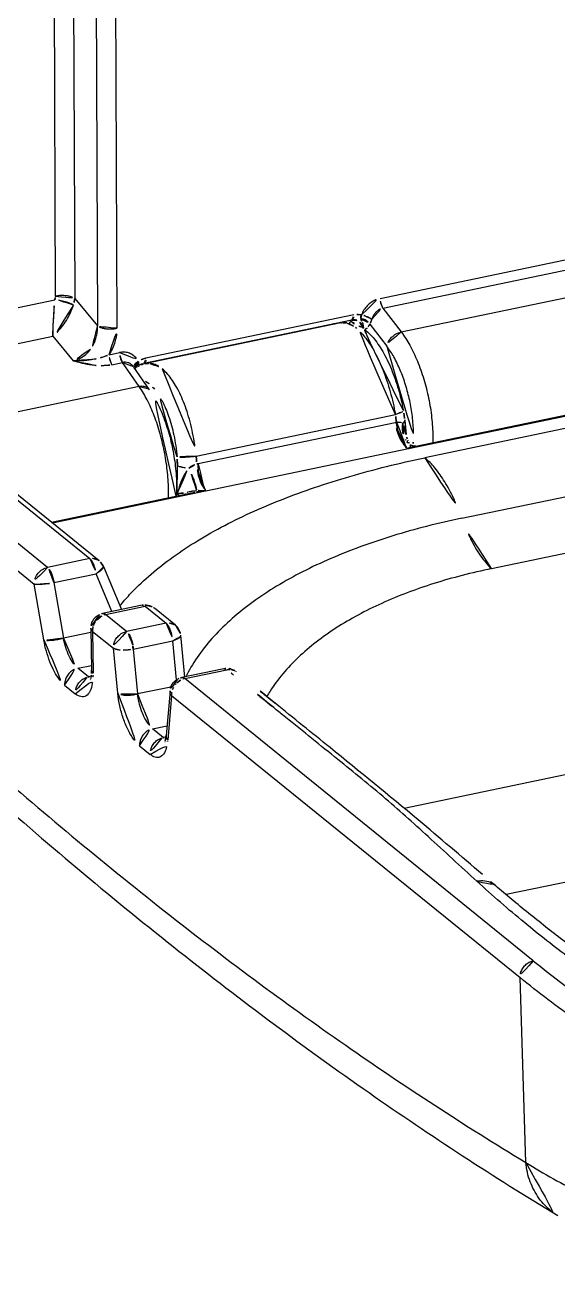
# Model space of a CAD drawing. Extents: x 16296660632 to 16296671741, y -37409619871 to -37409613952.
# Drawn here: x 16296666122.9 to 16296666303.5, y -37409615606.2 to -37409615178.7 of the extents above; entities that cross this region are included whole.
import ezdxf

# ---------------------------------------------------------------- set-up
doc = ezdxf.new("R2010")
doc.units = 0
doc.header["$LTSCALE"] = 10
doc.header["$MEASUREMENT"] = 0
doc.layers.get('0').update_dxf_attribs({"linetype": 'CONTINUOUS'})

msp = doc.modelspace()

# ---------------------------------------------------------------- linework, layer by layer
at = {"color": 9, "linetype": 'Continuous'}
for p, q in [((16296666146.116779, -37409614967.850891), (16296666147.38331, -37409615280.698059)), ((16296666152.702311, -37409614967.962753), (16296666153.9716, -37409615281.491188)), ((16296666131.871771, -37409614970.299294), (16296666133.087589, -37409615270.621628)), ((16296666138.4513, -37409614968.928543), (16296666139.67588, -37409615271.413551)), ((16296666243.215071, -37409615271.355873), (16296666315.484541, -37409615256.299438)), ((16296666244.189819, -37409615274.693932), (16296666316.45929, -37409615259.637497)), ((16296666139.67588, -37409615271.413551), (16296666147.38331, -37409615280.698059)), ((16296666250.38983, -37409615282.751747), (16296666322.243561, -37409615267.781929)), ((16296666069.141491, -37409615285.104446), (16296666132.955111, -37409615271.809196)), ((16296666244.189819, -37409615274.693932), (16296666250.38983, -37409615282.751747)), ((16296666234.32872, -37409615276.920441), (16296666163.84409, -37409615291.605026)), ((16296666229.89237, -37409615279.704048), (16296666229.873871, -37409615279.707947)), ((16296666234.29796, -37409615279.828697), (16296666232.9265, -37409615278.85009)), ((16296666233.61903, -37409615278.705811), (16296666233.619631, -37409615278.705688)), ((16296666236.033251, -37409615279.070236), (16296666236.0284, -37409615279.066971)), ((16296666239.73085, -37409615280.059639), (16296666245.49954, -37409615287.55648)), ((16296666073.02342, -37409615296.506042), (16296666132.213131, -37409615284.174606)), ((16296666132.213131, -37409615284.174606), (16296666139.10594, -37409615292.478897)), ((16296666222.462919, -37409615281.030037), (16296666222.46382, -37409615281.251694)), ((16296666056.75511, -37409615288.311859), (16296666144.75511, -37409615359.572853)), ((16296666130.428181, -37409615362.557693), (16296666042.428169, -37409615291.296692)), ((16296666151.33242, -37409615290.498497), (16296666154.89974, -37409615289.755257)), ((16296666152.307421, -37409615293.836487), (16296666155.874491, -37409615293.093323)), ((16296666161.554779, -37409615301.259407), (16296666155.874491, -37409615293.093323)), ((16296666037.966261, -37409615297.01413), (16296666125.985319, -37409615368.290558)), ((16296666159.670839, -37409615294.62281), (16296666159.67201, -37409615294.624489)), ((16296666163.13378, -37409615293.390533), (16296666163.134399, -37409615293.390404)), ((16296666163.77018, -37409615293.479767), (16296666163.79088, -37409615293.475502)), ((16296666161.554779, -37409615301.259407), (16296666092.768181, -37409615315.590233)), ((16296666165.02454, -37409615302.319389), (16296666165.026951, -37409615302.322853)), ((16296666251.142851, -37409615309.430939), (16296666251.142811, -37409615309.430702)), ((16296666347.774771, -37409615306.785507), (16296666258.404831, -37409615325.40461)), ((16296666180.85392, -37409615324.80571), (16296666248.42304, -37409615310.728539)), ((16296666248.301741, -37409615313.516487), (16296666181.549061, -37409615327.423569)), ((16296666251.617769, -37409615312.810547), (16296666251.617701, -37409615312.809868)), ((16296666252.0683, -37409615317.501778), (16296666252.068239, -37409615317.501083)), ((16296666184.15699, -37409615336.610329), (16296666252.86264, -37409615322.306419)), ((16296666255.417391, -37409615321.46312), (16296666255.41013, -37409615321.46463)), ((16296666270.971439, -37409615345.904892), (16296666360.33959, -37409615327.286163)), ((16296666174.473419, -37409615337.523308), (16296666174.511829, -37409615328.091873)), ((16296666174.473419, -37409615337.523308), (16296666175.26259, -37409615338.162361)), ((16296666280.993759, -37409615362.995018), (16296666370.362301, -37409615344.376213)), ((16296666144.75511, -37409615359.572853), (16296666130.428181, -37409615362.557693)), ((16296666132.608829, -37409615367.69545), (16296666146.93576, -37409615364.710609)), ((16296666152.282709, -37409615377.545273), (16296666146.93576, -37409615364.710609)), ((16296666129.20956, -37409615387.18158), (16296666125.985319, -37409615368.290558)), ((16296666132.608829, -37409615367.69545), (16296666135.833071, -37409615386.586449)), ((16296666149.14962, -37409615378.198013), (16296666149.149349, -37409615378.198067)), ((16296666150.15066, -37409615378.528641), (16296666163.543671, -37409615375.738373)), ((16296666157.25625, -37409615384.282631), (16296666150.15066, -37409615378.528641)), ((16296666163.543671, -37409615375.738373), (16296666170.64926, -37409615381.492371)), ((16296666170.64926, -37409615381.492371), (16296666157.25625, -37409615384.282631)), ((16296666251.371759, -37409615444.19841), (16296666553.974541, -37409615381.15493)), ((16296666145.188709, -37409615384.637306), (16296666135.833071, -37409615386.586449)), ((16296666145.7078, -37409615384.261513), (16296666145.891701, -37409615398.470421)), ((16296666145.7078, -37409615384.261513), (16296666152.813391, -37409615390.015503)), ((16296666154.277559, -37409615405.261147), (16296666152.813391, -37409615390.015503)), ((16296666159.507971, -37409615390.258904), (16296666172.90099, -37409615387.468643)), ((16296666159.507971, -37409615390.258904), (16296666160.97221, -37409615405.505074)), ((16296666174.17135, -37409615400.696289), (16296666172.90099, -37409615387.468643)), ((16296666140.715071, -37409615396.753487), (16296666145.333071, -37409615395.791389)), ((16296666144.321911, -37409615399.674248), (16296666140.715071, -37409615396.753487)), ((16296666145.247459, -37409615399.481407), (16296666144.321911, -37409615399.674248)), ((16296666145.353491, -37409615397.368629), (16296666145.35346, -37409615397.366364)), ((16296666176.978729, -37409615400.253578), (16296666191.30566, -37409615397.268753)), ((16296666194.470011, -37409615397.946747), (16296666194.483521, -37409615397.957748)), ((16296666136.272221, -37409615402.486366), (16296666139.87904, -37409615405.407112)), ((16296666172.2925, -37409615403.146629), (16296666160.97221, -37409615405.505074)), ((16296666295.167561, -37409615495.961014), (16296666176.978729, -37409615400.253578)), ((16296666172.53587, -37409615405.98645), (16296666171.22031, -37409615421.196579)), ((16296666172.016069, -37409615404.38398), (16296666172.015141, -37409615404.394836)), ((16296666172.53587, -37409615405.98645), (16296666290.724701, -37409615501.693878)), ((16296666589.86796, -37409615410.220848), (16296666285.95738, -37409615473.536789)), ((16296666166.116949, -37409615417.323517), (16296666170.98461, -37409615416.30941)), ((16296666169.72374, -37409615420.24424), (16296666166.116949, -37409615417.323517)), ((16296666170.650261, -37409615420.051208), (16296666169.72374, -37409615420.24424)), ((16296666170.6996, -37409615419.60466), (16296666170.699829, -37409615419.601982)), ((16296666161.674049, -37409615423.056358), (16296666165.281719, -37409615425.977791)), ((16296666282.34511, -37409615470.485611), (16296666282.346189, -37409615470.486526)), ((16296666292.639681, -37409615564.350441), (16296666290.724701, -37409615501.693878)), ((16296666303.508039, -37409615582.387733), (16296666303.509081, -37409615582.388359))]:
    msp.add_line(p, q, dxfattribs=at)
at = {"color": 7, "linetype": 'Continuous'}
for p, q in [((16296666233.61903, -37409615278.705811), (16296666163.134399, -37409615293.390404)), ((16296666229.89237, -37409615279.704048), (16296666163.77018, -37409615293.479767)), ((16296666059.92021, -37409615288.990471), (16296666147.920191, -37409615360.25145)), ((16296666165.026951, -37409615302.322853), (16296666159.674721, -37409615294.628387)), ((16296666252.86264, -37409615322.306419), (16296666344.9627, -37409615303.118538)), ((16296666255.41033, -37409615321.464592), (16296666341.233509, -37409615303.584412)), ((16296666251.617701, -37409615312.809868), (16296666252.068871, -37409615317.50769)), ((16296666253.84021, -37409615321.207832), (16296666253.83987, -37409615321.207573)), ((16296666131.819309, -37409615347.213219), (16296666180.376841, -37409615337.09687)), ((16296666132.13483, -37409615347.468719), (16296666184.047859, -37409615336.653297)), ((16296666149.42823, -37409615362.308327), (16296666155.497, -37409615376.875618)), ((16296666162.54236, -37409615375.407799), (16296666149.149349, -37409615378.198067)), ((16296666173.814341, -37409615382.170967), (16296666166.70875, -37409615376.416969)), ((16296666145.16955, -37409615383.157677), (16296666145.35346, -37409615397.366577)), ((16296666177.012899, -37409615399.823563), (16296666175.64484, -37409615385.578697)), ((16296666190.30431, -37409615396.938179), (16296666175.977409, -37409615399.923012)), ((16296666172.0158, -37409615404.387047), (16296666170.699869, -37409615419.601509))]:
    msp.add_line(p, q, dxfattribs=at)
at = {"color": 9, "linetype": 'Continuous'}
for points, start_tangent, end_tangent in [([(16296666132.955111, -37409615271.809196), (16296666133.05493, -37409615271.217621), (16296666133.087589, -37409615270.621628)], (0.2200329607, 0.9754924378), (-0.0037785066, 0.9999928614)), ([(16296666133.087589, -37409615270.621628), (16296666134.52648, -37409615270.426369), (16296666136.039, -37409615270.415237), (16296666137.48674, -37409615270.589256), (16296666138.737169, -37409615270.932503), (16296666139.67588, -37409615271.413551)], (0.9789801968, 0.2039553243), (0.8140180927, -0.5808395172)), ([(16296666139.67601, -37409615271.411652), (16296666139.533581, -37409615272.502136), (16296666139.257441, -37409615273.603813)], (-0.0691502717, -0.997606255), (-0.2961111499, -0.9551534887)), ([(16296666236.945601, -37409615276.889908), (16296666237.77607, -37409615275.282097), (16296666238.881741, -37409615273.868217), (16296666240.2006, -37409615272.71254), (16296666241.666821, -37409615271.863136), (16296666243.215071, -37409615271.355873)], (0.3726192619, 0.9279843133), (0.9790940267, 0.203408178)), ([(16296666132.213131, -37409615284.174606), (16296666132.22888, -37409615282.062523), (16296666132.32567, -37409615279.549927), (16296666132.489519, -37409615276.878227), (16296666132.70594, -37409615274.245117), (16296666132.955271, -37409615271.808243)], (-0.0038788806, 0.9999924771), (0.1145641981, 0.9934158467)), ([(16296666139.257441, -37409615273.603813), (16296666138.40029, -37409615275.86657), (16296666137.19689, -37409615278.218536), (16296666135.69684, -37409615280.509842), (16296666133.98716, -37409615282.563187), (16296666132.213131, -37409615284.174606)], (-0.295610736, -0.9553084804), (-0.7906480461, -0.61227091)), ([(16296666139.25746, -37409615273.603813), (16296666138.021139, -37409615272.954979), (16296666136.414749, -37409615272.394096), (16296666134.648899, -37409615271.994728), (16296666132.955111, -37409615271.809196)], (-0.8306856822, 0.5567416793), (-0.9990788435, 0.0429122886)), ([(16296666240.435591, -37409615278.394203), (16296666240.888531, -37409615277.308907), (16296666241.531441, -37409615276.351723), (16296666242.32325, -37409615275.57679), (16296666243.223749, -37409615275.016289), (16296666244.189819, -37409615274.693932)], (0.294790245, 0.9555619872), (0.9804953788, 0.1965421385)), ([(16296666244.189819, -37409615274.693932), (16296666243.68807, -37409615273.760223), (16296666243.341511, -37409615272.573387), (16296666243.215071, -37409615271.355873)], (-0.5946700772, 0.8039698373), (-0.0040483651, 0.9999918053)), ([(16296666227.462009, -37409615279.984421), (16296666227.71306, -37409615280.05999), (16296666227.885269, -37409615280.117653)], (0.9624126113, -0.2715915419), (0.9437603038, -0.3306304416)), ([(16296666228.96932, -37409615279.67363), (16296666228.9447, -37409615279.901039)], (-0.1251864499, -0.9921332334), (-0.0904229463, -0.9959034546)), ([(16296666230.24025, -37409615279.647041), (16296666229.89253, -37409615279.704826)], (-0.9922774446, -0.1240381913), (-0.9790511315, -0.2036145423)), ([(16296666231.629959, -37409615279.690102), (16296666230.656139, -37409615279.615112), (16296666230.24025, -37409615279.647041)], (-0.9846074396, 0.174780405), (-0.9922774446, -0.1240381913)), ([(16296666234.18112, -37409615280.747391), (16296666233.66011, -37409615280.438057), (16296666232.128321, -37409615279.80275), (16296666231.629959, -37409615279.690102)], (-0.8432409456, 0.5375357733), (-0.9846074396, 0.174780405)), ([(16296666233.619471, -37409615278.705017), (16296666233.97876, -37409615278.453362), (16296666234.240061, -37409615277.826408), (16296666234.32872, -37409615276.920441)], (0.9736935693, 0.2278614342), (-0.0040483674, 0.9999918053)), ([(16296666236.945601, -37409615276.889908), (16296666235.666889, -37409615276.772583), (16296666234.32872, -37409615276.920441)], (-0.9806731525, 0.1956531827), (-0.9789243327, -0.2042232865)), ([(16296666237.50951, -37409615281.573631), (16296666237.44194, -37409615281.187241), (16296666237.12048, -37409615280.298599), (16296666236.595699, -37409615279.551224), (16296666236.03323, -37409615279.070282)], (-0.1250050249, 0.9921561086), (-0.8284748476, 0.5600262734)), ([(16296666236.945721, -37409615276.88932), (16296666236.80759, -37409615277.225357), (16296666236.69944, -37409615277.580147), (16296666236.657881, -37409615277.943443), (16296666236.728479, -37409615278.311317)], (-0.4068670961, -0.913487365), (0.3446575816, -0.9387284759)), ([(16296666236.728479, -37409615278.311287), (16296666237.938009, -37409615278.550858), (16296666239.004431, -37409615279.171753), (16296666239.73097, -37409615280.059387)], (0.9997374714, -0.0229126228), (0.4622621518, -0.8867433129)), ([(16296666236.728479, -37409615278.311287), (16296666236.9951, -37409615278.935966), (16296666237.27351, -37409615279.552383)], (0.3493410364, -0.9369956458), (0.3839739712, -0.9233439172)), ([(16296666240.431801, -37409615278.40435), (16296666239.72961, -37409615277.978531), (16296666238.83596, -37409615277.548126), (16296666237.866249, -37409615277.168716), (16296666236.945721, -37409615276.88932)], (-0.8170067897, 0.5766280479), (-0.9695284805, 0.2449786224)), ([(16296666237.2735, -37409615279.552406), (16296666237.417061, -37409615279.934464), (16296666237.527189, -37409615280.327637), (16296666237.59951, -37409615280.727188), (16296666237.63213, -37409615281.122429), (16296666237.628309, -37409615281.499962), (16296666237.618019, -37409615281.651772)], (0.3836853481, -0.9234638887), (-0.0840397417, -0.9964624036)), ([(16296666239.73085, -37409615280.059639), (16296666239.30257, -37409615280.891373), (16296666238.85858, -37409615281.406677)], (-0.3561243285, -0.9344385815), (-0.7354187275, -0.6776129391)), ([(16296666240.435591, -37409615278.394203), (16296666240.281731, -37409615278.855392), (16296666240.108971, -37409615279.299652), (16296666239.92079, -37409615279.710228), (16296666239.73086, -37409615280.059647)], (-0.2940322232, -0.9557955073), (-0.5056954528, -0.8627120661)), ([(16296666147.38323, -37409615280.697968), (16296666147.371679, -37409615282.398361), (16296666147.113609, -37409615284.096161), (16296666146.61867, -37409615285.737694), (16296666145.90802, -37409615287.270988), (16296666145.01049, -37409615288.653923)], (0.0663827078, -0.9977942354), (-0.6029611385, -0.7977705594)), ([(16296666153.9716, -37409615281.491188), (16296666152.78129, -37409615281.66642), (16296666151.523899, -37409615281.714737), (16296666150.279551, -37409615281.633087), (16296666149.12751, -37409615281.426666), (16296666148.14115, -37409615281.108643), (16296666147.38331, -37409615280.699257)], (-0.9789796209, -0.2039580884), (-0.8140162214, 0.5808421398)), ([(16296666151.33242, -37409615290.498497), (16296666152.462311, -37409615288.372871), (16296666153.2985, -37409615286.115067), (16296666153.807039, -37409615283.798111), (16296666153.9716, -37409615281.491188)], (0.5263266021, 0.8502824871), (-0.0039188987, 0.9999923211)), ([(16296666235.233089, -37409615281.509537), (16296666234.18112, -37409615280.747391)], (-0.7771119916, 0.629362338), (-0.8432409456, 0.5375357733)), ([(16296666248.422979, -37409615310.72818), (16296666247.6373, -37409615306.835602), (16296666246.67079, -37409615303.01757), (16296666245.54579, -37409615299.341248), (16296666244.28647, -37409615295.865868), (16296666242.918779, -37409615292.644928), (16296666241.465639, -37409615289.716278), (16296666239.948589, -37409615287.111641), (16296666238.389509, -37409615284.859573), (16296666236.810301, -37409615282.985161), (16296666235.233089, -37409615281.509537)], (-0.1737947551, 0.9847818962), (-0.7771572803, 0.6293064132)), ([(16296666238.85858, -37409615281.406677), (16296666238.61342, -37409615281.609016), (16296666238.38711, -37409615281.761459), (16296666238.179939, -37409615281.879494), (16296666238.040159, -37409615281.950546)], (-0.7356033242, -0.67741254), (-0.8986906228, -0.438583133)), ([(16296666250.39109, -37409615282.753387), (16296666248.69203, -37409615283.412193), (16296666247.1667, -37409615284.555557), (16296666246.04599, -37409615286.010399), (16296666245.49954, -37409615287.55648)], (-0.9763920314, -0.2160060206), (-0.1462163992, -0.9892526293)), ([(16296666250.38983, -37409615282.751747), (16296666253.286421, -37409615287.221031), (16296666255.879869, -37409615292.626823), (16296666258.048519, -37409615298.716858), (16296666259.689409, -37409615305.201942), (16296666260.726549, -37409615311.780792), (16296666261.11125, -37409615318.144638), (16296666261.087299, -37409615320.282463)], (0.6074249743, -0.7943770519), (-0.0313642655, -0.9995080204)), ([(16296666145.01049, -37409615288.653923), (16296666143.75672, -37409615290.049538), (16296666142.322201, -37409615291.17292), (16296666140.75473, -37409615291.990868), (16296666139.10569, -37409615292.478592)], (-0.6029818811, -0.7977548816), (-0.982532968, -0.1860885995)), ([(16296666245.49954, -37409615287.55648), (16296666247.90419, -37409615291.233177), (16296666250.066629, -37409615295.676422), (16296666251.88657, -37409615300.68309), (16296666253.280701, -37409615306.024078), (16296666254.186911, -37409615311.460457), (16296666254.564329, -37409615316.746803), (16296666254.51285, -37409615320.071747)], (0.6096993103, -0.7926327971), (-0.0540300463, -0.9985393102)), ([(16296666139.10499, -37409615292.478531), (16296666140.464531, -37409615292.549606), (16296666141.891911, -37409615292.536247), (16296666143.403601, -37409615292.434433), (16296666144.999331, -37409615292.23719), (16296666146.674829, -37409615291.936852), (16296666148.43408, -37409615291.513367)], (0.9964538041, -0.084141644), (0.9640450283, 0.2657389384)), ([(16296666139.10594, -37409615292.478897), (16296666140.308281, -37409615292.848312), (16296666141.61689, -37409615293.21125), (16296666143.076969, -37409615293.558693), (16296666144.71829, -37409615293.866547), (16296666146.563589, -37409615294.096497), (16296666148.632481, -37409615294.190681)], (0.9522214086, -0.3054085609), (0.9999999987, -0.0000506282)), ([(16296666148.433981, -37409615291.513298), (16296666148.967291, -37409615291.360062), (16296666149.522329, -37409615291.186592), (16296666150.10137, -37409615290.988708), (16296666150.705139, -37409615290.761436), (16296666151.332371, -37409615290.498611)], (0.9640640795, 0.265669815), (0.9141742082, 0.4053214983)), ([(16296666152.307421, -37409615293.836487), (16296666151.80567, -37409615292.902771), (16296666151.459089, -37409615291.715973), (16296666151.33264, -37409615290.498451)], (-0.5946781887, 0.8039638374), (-0.0040589627, 0.9999917624)), ([(16296666154.89974, -37409615289.755257), (16296666156.452221, -37409615289.61721), (16296666157.923809, -37409615289.856293), (16296666159.249849, -37409615290.463959), (16296666160.362841, -37409615291.418892), (16296666161.200991, -37409615292.682716)], (0.9788622256, 0.204520765), (0.4377379795, -0.8991025866)), ([(16296666155.874491, -37409615293.093323), (16296666155.372761, -37409615292.159622), (16296666155.02619, -37409615290.972816), (16296666154.89974, -37409615289.755257)], (-0.5946690688, 0.8039705832), (-0.0040494259, 0.999991801)), ([(16296666155.874491, -37409615293.093323), (16296666156.84849, -37409615293.008308), (16296666157.79064, -37409615293.18264), (16296666158.656969, -37409615293.611076), (16296666159.403681, -37409615294.278374), (16296666159.670931, -37409615294.622749)], (0.9766164526, 0.2149890799), (0.5713761808, -0.8206882843)), ([(16296666161.20084, -37409615292.682213), (16296666160.453091, -37409615293.303528), (16296666159.967409, -37409615293.980171), (16296666159.80591, -37409615294.625587), (16296666159.831461, -37409615294.818604)], (-0.8320723687, -0.5546670833), (0.227888078, -0.9736873338)), ([(16296666161.001369, -37409615294.096848), (16296666161.257401, -37409615293.662323), (16296666161.348619, -37409615293.290154), (16296666161.315371, -37409615292.965622), (16296666161.20084, -37409615292.682213)], (0.588652735, 0.8083860202), (-0.4747046056, 0.8801451797)), ([(16296666163.84409, -37409615291.605026), (16296666162.49085, -37409615292.021042), (16296666161.200991, -37409615292.682716)], (-0.9790362523, -0.203686074), (-0.8487619989, -0.5287750648)), ([(16296666163.134239, -37409615293.38974), (16296666163.49412, -37409615293.137962), (16296666163.755421, -37409615292.511017), (16296666163.84409, -37409615291.605026)], (0.9740075024, 0.2265157506), (-0.0040483699, 0.9999918053)), ([(16296666148.632481, -37409615294.190681), (16296666149.285521, -37409615294.180634), (16296666149.97683, -37409615294.147232), (16296666150.710199, -37409615294.084343), (16296666151.48735, -37409615293.984077), (16296666152.307421, -37409615293.836487)], (0.9999999998, -0.0000206198), (0.9789747106, 0.2039816559)), ([(16296666160.08169, -37409615295.213501), (16296666160.329769, -37409615294.924973)], (0.6505956409, 0.7594243294), (0.6518118667, 0.7583807028)), ([(16296666161.001369, -37409615294.096848), (16296666160.23333, -37409615294.745399), (16296666160.05698, -37409615295.069633)], (-0.8942164668, -0.447634796), (-0.3826739077, -0.9238834777)), ([(16296666160.329769, -37409615294.924973), (16296666160.56115, -37409615294.653282)], (0.6518118667, 0.7583807028), (0.6429813543, 0.7658818303)), ([(16296666160.56115, -37409615294.653282), (16296666160.78624, -37409615294.37851)], (0.6429813544, 0.7658818303), (0.622381891, 0.7827137291)), ([(16296666160.78624, -37409615294.37851), (16296666161.00136, -37409615294.09684)], (0.6223818909, 0.7827137292), (0.5893039665, 0.807911403)), ([(16296666163.79101, -37409615293.47612), (16296666164.594021, -37409615293.377892), (16296666165.111191, -37409615293.383003)], (0.979833172, 0.1998173043), (0.9982145094, -0.0597310077)), ([(16296666165.111191, -37409615293.383003), (16296666166.15678, -37409615293.546692), (16296666167.74295, -37409615294.171303), (16296666169.333549, -37409615295.238876)], (0.9982145094, -0.0597310077), (0.7771743366, -0.629285349)), ([(16296666169.333549, -37409615295.238876), (16296666170.893141, -37409615296.718079), (16296666172.41984, -37409615298.603348), (16296666173.89152, -37409615300.873573), (16296666175.286461, -37409615303.503647), (16296666176.583561, -37409615306.464828), (16296666177.76189, -37409615309.725243), (16296666178.800119, -37409615313.246712), (16296666179.67482, -37409615316.975258), (16296666180.36537, -37409615320.850822), (16296666180.85392, -37409615324.80571)], (0.777136301, -0.6293323206), (0.0957018701, -0.9954100422)), ([(16296666171.500019, -37409615338.946777), (16296666171.52166, -37409615336.80954), (16296666171.162609, -37409615330.440773), (16296666170.197639, -37409615323.847229), (16296666168.672029, -37409615317.338249), (16296666166.65634, -37409615311.216187), (16296666164.246229, -37409615305.771858), (16296666161.55477, -37409615301.259407)], (0.0288664191, 0.9995832781), (-0.5748163607, 0.8182824399)), ([(16296666161.555941, -37409615301.26107), (16296666163.20322, -37409615301.232529), (16296666164.51861, -37409615301.790916), (16296666165.02178, -37409615302.321327)], (0.9825343068, 0.1860815306), (0.5739712943, -0.8188754199)), ([(16296666164.90951, -37409615300.323677), (16296666163.960369, -37409615299.676277), (16296666162.828449, -37409615299.147789)], (-0.7858139214, 0.6184629988), (-0.9432221315, 0.3321626268)), ([(16296666166.75738, -37409615302.18129), (16296666164.90951, -37409615300.323677)], (-0.6336199958, 0.773644428), (-0.7858139215, 0.6184629988)), ([(16296666174.38027, -37409615325.069679), (16296666173.28013, -37409615317.723686), (16296666171.510559, -37409615311.296883), (16296666169.30397, -37409615306.111702), (16296666166.75738, -37409615302.18129)], (-0.0889591789, 0.9960352727), (-0.6336199958, 0.773644428)), ([(16296666248.42304, -37409615310.728539), (16296666249.896021, -37409615310.266823), (16296666250.8409, -37409615309.817917), (16296666251.142929, -37409615309.430923)], (0.966486844, 0.2567161474), (-0.2084901561, 0.9780244653)), ([(16296666248.802879, -37409615313.385933), (16296666248.635201, -37409615313.427689), (16296666248.468149, -37409615313.471207), (16296666248.301741, -37409615313.516487)], (-0.9710608682, -0.2388321381), (-0.9638205446, -0.2665519797)), ([(16296666248.80295, -37409615313.385933), (16296666248.900339, -37409615314.087334), (16296666249.17642, -37409615315.492157), (16296666249.571131, -37409615316.934174), (16296666250.072559, -37409615318.337303), (16296666250.656361, -37409615319.624207), (16296666251.28945, -37409615320.729843), (16296666251.93597, -37409615321.611923), (16296666252.3018, -37409615322.011703)], (0.1181178624, -0.9929995824), (0.7078968394, -0.7063158393)), ([(16296666250.558941, -37409615313.552132), (16296666250.14044, -37409615313.378357), (16296666249.69809, -37409615313.300278), (16296666249.248871, -37409615313.307083), (16296666248.802879, -37409615313.385933)], (-0.8727995904, 0.4880787591), (-0.9700078709, -0.2430735082)), ([(16296666250.933029, -37409615313.824371), (16296666250.558941, -37409615313.552132)], (-0.733988607, 0.679161781), (-0.8727995903, 0.4880787592)), ([(16296666250.932261, -37409615313.824112), (16296666250.949169, -37409615316.616829), (16296666251.807739, -37409615319.169983)], (-0.1467641213, -0.9891715183), (0.4748661498, -0.880058032)), ([(16296666250.933029, -37409615313.824371), (16296666251.515051, -37409615313.240997), (16296666251.610201, -37409615312.810944)], (0.8243162605, 0.5661295812), (-0.0525095986, 0.9986204194)), ([(16296666252.068199, -37409615317.501091), (16296666251.85335, -37409615316.097542), (16296666251.47542, -37409615314.837273), (16296666250.933029, -37409615313.824371)], (-0.0960439421, 0.995377095), (-0.5739748054, 0.8188729588)), ([(16296666251.807739, -37409615319.169983), (16296666252.271339, -37409615319.920013)], (0.4748661498, -0.880058032), (0.5753667742, -0.817895516)), ([(16296666252.271339, -37409615319.920013), (16296666253.404711, -37409615321.177483)], (0.5753667742, -0.817895516), (0.7576544066, -0.6526559585)), ([(16296666255.41013, -37409615321.46463), (16296666254.75765, -37409615321.624397), (16296666253.87233, -37409615321.910271), (16296666252.897631, -37409615322.309189)], (-0.9788877971, -0.2043983382), (-0.9116072697, -0.4110622652)), ([(16296666253.404711, -37409615321.177483), (16296666253.52355, -37409615321.234497), (16296666253.62973, -37409615321.287376), (16296666253.74468, -37409615321.346542)], (0.9046884012, -0.4260738161), (0.8862279003, -0.4632495102)), ([(16296666254.51285, -37409615320.071747), (16296666254.415489, -37409615321.433777)], (-0.0540300463, -0.9985393102), (-0.0889740232, -0.9960339468)), ([(16296666154.979441, -37409615375.645538), (16296666158.30418, -37409615371.822807), (16296666164.709789, -37409615365.616966), (16296666172.02483, -37409615359.758263), (16296666180.25947, -37409615354.20208), (16296666189.3426, -37409615348.97924), (16296666199.182091, -37409615344.120911), (16296666209.76099, -37409615339.618393), (16296666221.04314, -37409615335.479134), (16296666232.96316, -37409615331.719788), (16296666245.44574, -37409615328.357513), (16296666258.404831, -37409615325.40461)], (0.6299430459, 0.7766413322), (0.9789691321, 0.2040084272)), ([(16296666174.511829, -37409615328.091873), (16296666174.49984, -37409615327.098244), (16296666174.455919, -37409615326.089256), (16296666174.38027, -37409615325.069679)], (0.0040746128, 0.9999916987), (-0.0889722442, 0.9960341057)), ([(16296666180.85392, -37409615324.80571), (16296666179.021271, -37409615325.029358), (16296666177.158079, -37409615325.15741), (16296666175.53204, -37409615325.171837), (16296666174.38027, -37409615325.069679)], (-0.9886583909, -0.1501818431), (-0.9831710111, 0.1826876104)), ([(16296666258.404671, -37409615325.40464), (16296666261.851509, -37409615328.871727), (16296666265.17576, -37409615333.566978), (16296666268.25387, -37409615339.315933), (16296666270.971439, -37409615345.904892)], (0.7771893983, -0.6292667472), (0.3396446263, -0.940553841)), ([(16296666174.473419, -37409615337.523323), (16296666174.96315, -37409615335.699509), (16296666175.535259, -37409615334.044952), (16296666176.168871, -37409615332.5485), (16296666176.853531, -37409615331.201134), (16296666177.586281, -37409615329.998016), (16296666178.36977, -37409615328.942017)], (0.222955904, 0.974828531), (0.6384275825, 0.7696818966)), ([(16296666174.511829, -37409615328.091873), (16296666175.467751, -37409615328.504044), (16296666176.792521, -37409615328.797401), (16296666178.36977, -37409615328.942017)], (0.8479492071, -0.5300774869), (0.9993197496, -0.0368786928)), ([(16296666178.36977, -37409615328.942017), (16296666179.271061, -37409615328.254059), (16296666180.18593, -37409615327.761452), (16296666181.043591, -37409615327.502731)], (0.7533573711, 0.6576113376), (0.98670323, 0.1625322612)), ([(16296666181.00289, -37409615336.261978), (16296666180.4545, -37409615334.059479), (16296666179.54528, -37409615331.524834), (16296666178.369761, -37409615328.942032)], (-0.1740244453, 0.9847413328), (-0.4519520523, 0.8920422313)), ([(16296666181.043591, -37409615327.502731), (16296666181.212021, -37409615327.474403), (16296666181.38051, -37409615327.447983), (16296666181.549061, -37409615327.423508)], (0.985243572, 0.1711581254), (0.9904483246, 0.1378844309)), ([(16296666183.97534, -37409615336.310608), (16296666182.869261, -37409615334.761093), (16296666181.95315, -37409615332.619263), (16296666181.32189, -37409615330.112503), (16296666181.04348, -37409615327.502708)], (-0.6993180362, 0.7148106632), (-0.0339172871, 0.9994246433)), ([(16296666174.473419, -37409615337.523308), (16296666175.338051, -37409615337.483307), (16296666176.31064, -37409615337.42765), (16296666177.41663, -37409615337.351379)], (0.9992486303, 0.0387579003), (0.9973854681, 0.0722649852)), ([(16296666177.049709, -37409615337.789627), (16296666177.166691, -37409615337.623222), (16296666177.41663, -37409615337.351379)], (0.5359443948, 0.8442532829), (0.7256540139, 0.6880597737)), ([(16296666184.051319, -37409615336.65258), (16296666182.51931, -37409615336.763184), (16296666181.15947, -37409615336.949928), (16296666180.36272, -37409615337.099861)], (-0.9992373725, -0.0390470666), (-0.9789265187, -0.2042128079)), ([(16296666181.00289, -37409615336.261963), (16296666180.887859, -37409615336.364937), (16296666180.77459, -37409615336.468384), (16296666180.66301, -37409615336.572067)], (-0.7484629808, -0.6631765725), (-0.7296350108, -0.6838367869)), ([(16296666184.15699, -37409615336.610329), (16296666184.104919, -37409615336.654457), (16296666184.047859, -37409615336.653297)], (0.1200562962, -0.9927670853), (-0.9885869566, 0.1506513498)), ([(16296666270.970909, -37409615345.905022), (16296666258.977819, -37409615348.680222), (16296666247.530491, -37409615351.892693), (16296666236.69553, -37409615355.529541), (16296666226.48411, -37409615359.593613), (16296666216.950121, -37409615364.079262), (16296666208.163639, -37409615368.969872), (16296666200.178101, -37409615374.260201), (16296666193.066401, -37409615379.930962), (16296666186.90097, -37409615385.963318), (16296666181.75289, -37409615392.335373), (16296666177.69438, -37409615399.024879)], (-0.9789608906, -0.2040479717), (-0.4542305337, -0.89088418)), ([(16296666280.993759, -37409615362.995018), (16296666277.35017, -37409615358.702583), (16296666273.95072, -37409615352.91436), (16296666270.970909, -37409615345.905052)], (-0.7302928025, 0.683134264), (-0.3396083785, 0.9405669297)), ([(16296666144.755091, -37409615359.572861), (16296666145.47718, -37409615360.39904), (16296666146.124599, -37409615361.621979), (16296666146.628611, -37409615363.111893), (16296666146.93574, -37409615364.710617)], (0.7771459615, -0.629320391), (0.1217525998, -0.992560479)), ([(16296666147.91987, -37409615360.251846), (16296666147.41666, -37409615359.914383), (16296666146.15539, -37409615359.51091), (16296666144.75511, -37409615359.572853)], (-0.777052923, 0.6294352666), (-0.9789796235, -0.203958076)), ([(16296666130.428181, -37409615362.557693), (16296666128.71961, -37409615363.261383), (16296666127.27396, -37409615364.552803), (16296666126.311319, -37409615366.235352), (16296666125.97823, -37409615368.052887)], (-0.9789796235, -0.203958076), (0.004033126, -0.9999918669)), ([(16296666132.608829, -37409615367.69545), (16296666132.30171, -37409615366.096733), (16296666131.797689, -37409615364.606796), (16296666131.15027, -37409615363.383858), (16296666130.428181, -37409615362.557693)], (-0.1217525998, 0.992560479), (-0.7771459615, 0.629320391)), ([(16296666280.993771, -37409615362.995018), (16296666271.069361, -37409615365.309067), (16296666261.513969, -37409615368.047813), (16296666252.407221, -37409615371.204773), (16296666243.82382, -37409615374.767128), (16296666235.806881, -37409615378.731262), (16296666228.37685, -37409615383.107826), (16296666221.597309, -37409615387.893303), (16296666215.543381, -37409615393.072487), (16296666210.292641, -37409615398.628647), (16296666205.9198, -37409615404.541496), (16296666204.82106, -37409615406.330116)], (-0.9789720952, -0.2039942078), (-0.5059624634, -0.8625554971)), ([(16296666125.97823, -37409615368.052887), (16296666125.979231, -37409615368.132431), (16296666125.9816, -37409615368.211662), (16296666125.985319, -37409615368.290558)], (0.004033126, -0.9999918669), (0.0558657574, -0.9984382891)), ([(16296666125.985319, -37409615368.290558), (16296666127.14167, -37409615368.427452), (16296666128.80978, -37409615368.362213), (16296666130.73134, -37409615368.104927), (16296666132.608829, -37409615367.69545)], (0.9628722532, -0.2699574486), (0.9665366446, 0.2565285846)), ([(16296666045.948709, -37409615370.407402), (16296666108.09189, -37409615427.539833), (16296666170.01066, -37409615478.97995), (16296666231.571011, -37409615524.616402), (16296666292.639681, -37409615564.350441)], (0.7201358401, -0.6938331008), (0.8557119873, -0.5174524082)), ([(16296666150.15066, -37409615378.528641), (16296666149.338831, -37409615378.18055), (16296666149.15159, -37409615378.205856)], (-0.7771459615, 0.629320391), (-0.9699324761, -0.2433741808)), ([(16296666149.668209, -37409615378.655983), (16296666150.15066, -37409615378.528641)], (0.9524862842, 0.3045814809), (0.9789796235, 0.2039580759)), ([(16296666162.543751, -37409615375.413292), (16296666162.686569, -37409615375.390602), (16296666163.543671, -37409615375.738373)], (0.9693547285, 0.2456652403), (0.7771459615, -0.629320391)), ([(16296666163.543671, -37409615375.738373), (16296666164.663059, -37409615375.650703)], (0.9789796235, 0.2039580759), (0.9984806453, -0.0551035485)), ([(16296666164.663059, -37409615375.650703), (16296666165.2008, -37409615375.718353), (16296666166.58646, -37409615376.322563)], (0.9984806452, -0.0551035485), (0.8056541555, -0.5923861761)), ([(16296666166.58646, -37409615376.322563), (16296666166.624611, -37409615376.351044), (16296666166.70871, -37409615376.41703)], (0.8056541555, -0.5923861762), (0.7764197858, -0.6302160869)), ([(16296666145.7078, -37409615384.261513), (16296666145.86035, -37409615382.762177), (16296666146.013201, -37409615382.262207)], (-0.0558657576, 0.9984382891), (0.3371133074, 0.9414640821)), ([(16296666146.013201, -37409615382.262207), (16296666146.462999, -37409615381.297394), (16296666147.08556, -37409615380.416321)], (0.3371133074, 0.9414640821), (0.6468497325, 0.7626174818)), ([(16296666147.08556, -37409615380.416321), (16296666147.45281, -37409615380.020187), (16296666148.726379, -37409615379.063972), (16296666149.668209, -37409615378.655983)], (0.6468497325, 0.7626174818), (0.9524862842, 0.3045814808)), ([(16296666170.64926, -37409615381.492371), (16296666171.4636, -37409615382.461121), (16296666172.169729, -37409615383.918831), (16296666172.67161, -37409615385.667267), (16296666172.90099, -37409615387.468643)], (0.7771459615, -0.629320391), (0.0454194852, -0.9989680027)), ([(16296666173.814301, -37409615382.171021), (16296666173.7302, -37409615382.105026), (16296666172.306391, -37409615381.472343), (16296666170.64926, -37409615381.492371)], (-0.7764197859, 0.6302160869), (-0.9789796235, -0.203958076)), ([(16296666135.833071, -37409615386.586456), (16296666133.98093, -37409615386.991493), (16296666132.106859, -37409615387.246536), (16296666130.41045, -37409615387.319504), (16296666129.20956, -37409615387.18158)], (-0.9665366446, -0.2565285846), (-0.9628722532, 0.2699574486)), ([(16296666135.833071, -37409615386.586449), (16296666136.65745, -37409615389.746269), (16296666137.83399, -37409615392.692032), (16296666139.23591, -37409615395.112633), (16296666140.71508, -37409615396.753487)], (0.1935070035, -0.9810988939), (0.7777927961, -0.6285207764)), ([(16296666145.173031, -37409615383.157707), (16296666145.183741, -37409615383.329803), (16296666145.7078, -37409615384.261513)], (-0.0104443159, -0.9999454566), (0.7157097557, -0.6983978419)), ([(16296666157.25625, -37409615384.282631), (16296666155.83197, -37409615384.81797), (16296666154.558399, -37409615385.774193), (16296666153.56859, -37409615387.051392), (16296666152.965931, -37409615388.516167), (16296666152.813391, -37409615390.015503)], (-0.9789796235, -0.2039580759), (0.0558657576, -0.9984382891)), ([(16296666159.340281, -37409615388.778648), (16296666158.84798, -37409615386.904068), (16296666158.11615, -37409615385.325256), (16296666157.25625, -37409615384.282631)], (-0.1754841086, 0.9844822637), (-0.7771459615, 0.629320391)), ([(16296666172.90099, -37409615387.468643), (16296666174.43067, -37409615386.913361), (16296666175.39077, -37409615386.228416), (16296666175.642969, -37409615385.578812)], (0.9668802791, 0.2552303389), (-0.0581935957, 0.9983053167)), ([(16296666129.20956, -37409615387.18158), (16296666130.06089, -37409615390.981537), (16296666131.285061, -37409615394.650383), (16296666132.79952, -37409615397.935219), (16296666134.500879, -37409615400.608978), (16296666136.272221, -37409615402.486366)], (0.1682613804, -0.9857424146), (0.7776367162, -0.6287138758)), ([(16296666152.813391, -37409615390.015503), (16296666153.63554, -37409615390.37291), (16296666154.763491, -37409615390.602097), (16296666156.102449, -37409615390.683792)], (0.842094992, -0.5393292357), (0.999994688, -0.0032594474)), ([(16296666156.102449, -37409615390.683792), (16296666157.25775, -37409615390.637306), (16296666158.41396, -37409615390.49305), (16296666159.50798, -37409615390.258904)], (0.999994688, -0.0032594474), (0.9668801357, 0.2552308823)), ([(16296666159.507971, -37409615390.258904), (16296666159.47467, -37409615389.773369), (16296666159.418579, -37409615389.278236), (16296666159.340281, -37409615388.778648)], (-0.0454194852, 0.9989680027), (-0.1754841086, 0.9844822637)), ([(16296666136.272221, -37409615402.486359), (16296666136.42337, -37409615400.992531), (16296666136.99456, -37409615399.579552), (16296666137.955271, -37409615398.307068), (16296666139.238581, -37409615397.318069), (16296666140.71508, -37409615396.753487)], (-0.0558657576, 0.9984382891), (0.9789796235, 0.203958076)), ([(16296666143.835859, -37409615399.802727), (16296666142.902731, -37409615400.206749), (16296666141.671591, -37409615401.119392), (16296666140.678801, -37409615402.367554), (16296666140.046591, -37409615403.850197), (16296666139.87904, -37409615405.407112)], (-0.9522539298, -0.3053071457), (0.0558657576, -0.9984382891)), ([(16296666144.321899, -37409615399.67424), (16296666143.835859, -37409615399.802727)], (-0.9789796235, -0.203958076), (-0.9522539298, -0.3053071457)), ([(16296666144.321911, -37409615399.674248), (16296666145.13357, -37409615400.198532)], (0.7767016342, -0.6298686937), (0.9134430465, -0.4069665844)), ([(16296666145.891701, -37409615398.470421), (16296666145.36928, -37409615397.549133), (16296666145.357121, -37409615397.36866)], (-0.7157097557, 0.6983978419), (0.0082871451, 0.999965661)), ([(16296666145.87479, -37409615399.74015), (16296666145.891701, -37409615398.470421)], (0.0414678748, 0.9991398377), (-0.0130123832, 0.9999153354)), ([(16296666176.978729, -37409615400.253578), (16296666176.258591, -37409615399.911873), (16296666175.979349, -37409615399.931702)], (-0.7771459615, 0.629320391), (-0.9760601434, -0.2175007963)), ([(16296666177.69438, -37409615399.024879), (16296666177.39603, -37409615399.619797)], (-0.4542305337, -0.89088418), (-0.4423096392, -0.8968624104)), ([(16296666190.30625, -37409615396.946869), (16296666190.585489, -37409615396.927032), (16296666191.30562, -37409615397.268753)], (0.9760601435, 0.2175007962), (0.7771459615, -0.629320391)), ([(16296666191.30566, -37409615397.268753), (16296666192.134809, -37409615397.17527), (16296666192.67226, -37409615397.202629)], (0.9789769502, 0.2039709072), (0.9929532528, -0.1185066996)), ([(16296666193.548429, -37409615399.084763), (16296666191.30566, -37409615397.268753)], (-0.7771892099, 0.6292669799), (-0.7771487473, 0.6293169508)), ([(16296666192.67226, -37409615397.202629), (16296666192.93396, -37409615397.243103), (16296666193.680849, -37409615397.470901), (16296666194.275209, -37409615397.800537)], (0.9929532527, -0.1185066996), (0.8212201995, -0.5706114124)), ([(16296666194.275209, -37409615397.800537), (16296666194.320339, -37409615397.832458), (16296666194.469999, -37409615397.94677)], (0.8212201995, -0.5706114124), (0.777245718, -0.629197182)), ([(16296666139.87904, -37409615405.407112), (16296666141.812851, -37409615406.407738), (16296666143.51363, -37409615406.13868), (16296666144.83046, -37409615404.620163), (16296666145.646799, -37409615401.985786), (16296666145.87479, -37409615399.74015)], (0.7772426708, -0.6292009461), (0.0414678748, 0.9991398377)), ([(16296666172.861851, -37409615403.93129), (16296666173.82448, -37409615402.248718)], (0.3464780586, 0.9380580765), (0.6293177369, 0.7771481108)), ([(16296666173.82448, -37409615402.248718), (16296666174.26218, -37409615401.763351)], (0.6293177368, 0.7771481108), (0.708468438, 0.7057424972)), ([(16296666174.26218, -37409615401.763351), (16296666175.27014, -37409615400.957283), (16296666176.3957, -37409615400.414337)], (0.708468438, 0.7057424972), (0.9457574544, 0.3248735715)), ([(16296666176.3957, -37409615400.414337), (16296666176.978729, -37409615400.253578)], (0.9457574544, 0.3248735715), (0.9789796235, 0.203958076)), ([(16296666206.77422, -37409615409.793747), (16296666193.548429, -37409615399.084763)], (-0.7770575551, 0.6294295482), (-0.7771892099, 0.6292669799)), ([(16296666154.277559, -37409615405.261147), (16296666154.95743, -37409615409.524277), (16296666156.159929, -37409615413.793793), (16296666157.779989, -37409615417.691254), (16296666159.67408, -37409615420.871628), (16296666161.674049, -37409615423.056358)], (0.0952898775, -0.9954495664), (0.7770650441, -0.6294203025)), ([(16296666160.972151, -37409615405.504547), (16296666159.118111, -37409615405.844589), (16296666157.23255, -37409615405.923889), (16296666155.513321, -37409615405.725708), (16296666154.277559, -37409615405.261147)], (-0.9668801357, -0.2552308823), (-0.842094992, 0.5393292357)), ([(16296666160.97213, -37409615405.504547), (16296666161.49571, -37409615408.342758), (16296666162.35828, -37409615411.176727), (16296666163.484131, -37409615413.761414), (16296666164.77474, -37409615415.871597), (16296666166.116949, -37409615417.323517)], (0.1229520961, -0.9924126068), (0.7775994823, -0.6287599265)), ([(16296666172.01853, -37409615404.395157), (16296666172.016809, -37409615404.737167), (16296666172.53587, -37409615405.98645)], (-0.0920164242, -0.9957574894), (0.6072817124, -0.7944865775)), ([(16296666172.52878, -37409615405.748833), (16296666172.861851, -37409615403.93129)], (-0.004043771, 0.9999918239), (0.3464780586, 0.9380580765)), ([(16296666172.53587, -37409615405.98645), (16296666172.532141, -37409615405.907578), (16296666172.529779, -37409615405.828369), (16296666172.52878, -37409615405.748833)], (-0.0558657575, 0.9984382891), (-0.0040437709, 0.9999918239)), ([(16296666276.057619, -37409615469.023422), (16296666259.55312, -37409615453.852432), (16296666244.128731, -37409615440.203239), (16296666227.833309, -37409615426.846863), (16296666210.166361, -37409615412.542023), (16296666206.77422, -37409615409.793747)], (-0.7371345158, 0.6757460363), (-0.7770575551, 0.6294295482)), ([(16296666161.674049, -37409615423.056358), (16296666161.825159, -37409615421.562637), (16296666162.396299, -37409615420.149712), (16296666163.35697, -37409615418.877197), (16296666164.64031, -37409615417.888107), (16296666166.116911, -37409615417.323486)], (-0.0558657576, 0.9984382891), (0.9789796235, 0.2039580759)), ([(16296666169.23773, -37409615420.372719), (16296666168.304661, -37409615420.776703), (16296666167.07357, -37409615421.689247), (16296666166.08074, -37409615422.937363), (16296666165.44846, -37409615424.420059), (16296666165.28087, -37409615425.977097)], (-0.9522563523, -0.3052995896), (0.0558657576, -0.9984382891)), ([(16296666169.72373, -37409615420.244232), (16296666169.23773, -37409615420.372719)], (-0.9789796235, -0.2039580759), (-0.9522563524, -0.3052995896)), ([(16296666169.72373, -37409615420.244232), (16296666170.209909, -37409615420.596413)], (0.7764751146, -0.6301479163), (0.849270693, -0.5279576593)), ([(16296666170.209909, -37409615420.596413), (16296666170.53116, -37409615420.770027)], (0.8492706931, -0.5279576592), (0.9101910526, -0.414188662)), ([(16296666171.219931, -37409615421.200897), (16296666170.70598, -37409615420.000732), (16296666170.703461, -37409615419.605026)], (-0.6072817123, 0.7944865775), (0.0927370342, 0.9956906359)), ([(16296666165.281719, -37409615425.977791), (16296666167.00034, -37409615426.925987), (16296666168.549471, -37409615426.884163), (16296666169.82235, -37409615425.85675), (16296666170.732639, -37409615423.916809), (16296666171.16058, -37409615421.777153)], (0.776642648, -0.6299414237), (0.1192564806, 0.992863481)), ([(16296666171.16058, -37409615421.777153), (16296666171.22031, -37409615421.196579)], (0.1192564805, 0.992863481), (0.0861707316, 0.9962803847)), ([(16296666276.057581, -37409615469.023453), (16296666278.81076, -37409615468.945549), (16296666281.25563, -37409615469.737244), (16296666282.344481, -37409615470.486343)], (0.9833446177, 0.1817508263), (0.7614152891, -0.6482644195)), ([(16296666475.03636, -37409615551.061058), (16296666473.15428, -37409615551.377571), (16296666467.41544, -37409615552.162827), (16296666461.545429, -37409615552.697456), (16296666455.556919, -37409615552.976967), (16296666449.437519, -37409615552.997887), (16296666443.08556, -37409615552.74868), (16296666436.392179, -37409615552.199348), (16296666429.268221, -37409615551.303833), (16296666421.609249, -37409615549.996964), (16296666413.308081, -37409615548.193153), (16296666404.308929, -37409615545.800331), (16296666394.62645, -37409615542.738457), (16296666384.28076, -37409615538.932007), (16296666373.25412, -37409615534.292397), (16296666361.543579, -37409615528.733063), (16296666349.14295, -37409615522.160683), (16296666336.0317, -37409615514.462723), (16296666322.193371, -37409615505.507668), (16296666307.587959, -37409615495.111862), (16296666292.19792, -37409615483.045433), (16296666276.057619, -37409615469.023422)], (-0.984844577, -0.1734392089), (-0.7374446009, 0.6754076256)), ([(16296666295.167561, -37409615495.961014), (16296666293.747931, -37409615496.493767), (16296666292.51668, -37409615497.406708), (16296666291.524321, -37409615498.654541), (16296666290.89229, -37409615500.136833), (16296666290.724701, -37409615501.693878)], (-0.9789796235, -0.2039580759), (0.0558657576, -0.9984382891)), ([(16296666295.167561, -37409615495.961014), (16296666310.876829, -37409615508.022324), (16296666325.83872, -37409615518.292229), (16296666340.08563, -37409615526.979317), (16296666353.61385, -37409615534.251587), (16296666366.39422, -37409615540.254997), (16296666378.41073, -37409615545.136482), (16296666389.642361, -37409615549.034218), (16296666400.075769, -37409615552.082207), (16296666409.841261, -37409615554.436058), (16296666419.03153, -37409615556.212463), (16296666427.807871, -37409615557.511253), (16296666436.305531, -37409615558.401382), (16296666444.56683, -37409615558.920143), (16296666452.705191, -37409615559.098717), (16296666460.884109, -37409615558.949043), (16296666469.23304, -37409615558.456413), (16296666477.79772, -37409615557.599854), (16296666486.728029, -37409615556.33049), (16296666496.246469, -37409615554.560722)], (0.7771295462, -0.6293406616), (0.9789791966, 0.203960125)), ([(16296666498.506029, -37409615561.178146), (16296666488.972589, -37409615562.978653), (16296666479.86166, -37409615564.313583), (16296666471.096821, -37409615565.238876), (16296666462.570049, -37409615565.797989), (16296666454.184999, -37409615566.017326), (16296666445.878519, -37409615565.908699), (16296666437.54759, -37409615565.471489), (16296666429.07048, -37409615564.687408), (16296666420.333031, -37409615563.518433), (16296666411.2507, -37409615561.913277), (16296666401.727171, -37409615559.800507), (16296666391.627251, -37409615557.07621), (16296666380.87949, -37409615553.626701), (16296666369.91707, -37409615549.519203), (16296666359.27702, -37409615544.958801), (16296666348.955391, -37409615539.990471), (16296666338.871281, -37409615534.614342), (16296666328.98299, -37409615528.837219), (16296666319.24633, -37409615522.655724), (16296666309.65349, -37409615516.083099), (16296666300.172609, -37409615509.112846), (16296666290.724701, -37409615501.693878)], (-0.9785199417, -0.2061521856), (-0.7769240772, 0.6295942965)), ([(16296666292.63966, -37409615564.350456), (16296666294.166809, -37409615570.914742), (16296666297.117849, -37409615576.462448), (16296666301.41983, -37409615580.948547), (16296666303.12501, -37409615582.149544)], (0.1034703644, -0.994632537), (0.8447356613, -0.5351837652)), ([(16296666292.639681, -37409615564.350441), (16296666302.041109, -37409615569.889557), (16296666311.53673, -37409615575.00222), (16296666321.15023, -37409615579.708679), (16296666330.901409, -37409615584.02346), (16296666340.8162, -37409615587.960213), (16296666350.930241, -37409615591.531914), (16296666361.29315, -37409615594.74958), (16296666371.97489, -37409615597.620956), (16296666383.047041, -37409615600.143021), (16296666393.738871, -37409615602.154099), (16296666403.71653, -37409615603.666603), (16296666413.164989, -37409615604.773567), (16296666422.145849, -37409615605.533531), (16296666430.808889, -37409615605.989899), (16296666439.2439, -37409615606.163651), (16296666447.55496, -37409615606.072121), (16296666455.825159, -37409615605.714462), (16296666464.125469, -37409615605.084618), (16296666472.55295, -37409615604.175957), (16296666481.225161, -37409615602.960381), (16296666490.239611, -37409615601.40593), (16296666499.676611, -37409615599.478416)], (0.8519869949, -0.523562948), (0.9764139752, 0.2159068063)), ([(16296666303.12501, -37409615582.149544), (16296666303.508539, -37409615582.386909)], (0.8447356613, -0.5351837652), (0.8558100008, -0.5172902885))]:
    msp.add_spline(points, degree=3, dxfattribs=dict(at, start_tangent=start_tangent, end_tangent=end_tangent))
at = {"color": 7, "linetype": 'Continuous'}
for points, start_tangent, end_tangent in [([(16296666231.911711, -37409615279.535004), (16296666230.6611, -37409615279.58152), (16296666229.87417, -37409615279.709488)], (-0.9993419777, 0.0362713619), (-0.9781781245, -0.2077680361)), ([(16296666233.19161, -37409615279.673981), (16296666231.911711, -37409615279.535004)], (-0.9841245088, 0.1774794386), (-0.9993419777, 0.0362713619)), ([(16296666233.61965, -37409615278.705788), (16296666234.04726, -37409615278.638893), (16296666235.17808, -37409615278.701553), (16296666236.032721, -37409615279.070084)], (0.9790007178, 0.2038567992), (0.8294023059, -0.5586517833)), ([(16296666234.47015, -37409615279.997383), (16296666233.19161, -37409615279.673981)], (-0.9504465553, 0.3108879951), (-0.9841245088, 0.1774794386)), ([(16296666234.22443, -37409615279.937477), (16296666234.02379, -37409615278.642181)], (-0.0040483646, 0.9999918053), (-0.3075974116, 0.951516596)), ([(16296666236.95682, -37409615281.184761), (16296666234.47015, -37409615279.997383)], (-0.8459453752, 0.5332695587), (-0.9504465553, 0.3108879951)), ([(16296666251.14286, -37409615309.430733), (16296666249.921089, -37409615303.957497), (16296666247.704309, -37409615297.007881), (16296666244.872511, -37409615290.705833), (16296666241.63307, -37409615285.617126), (16296666238.16003, -37409615282.035263), (16296666236.95682, -37409615281.184761)], (-0.1804342236, 0.9835870531), (-0.8459453752, 0.5332695587)), ([(16296666160.08357, -37409615295.217781), (16296666160.22316, -37409615295.069611)], (0.674621808, 0.738163543), (0.6967050812, 0.7173576721)), ([(16296666160.22316, -37409615295.069611), (16296666160.63871, -37409615294.677063)], (0.6967050814, 0.717357672), (0.7560082408, 0.6545620977)), ([(16296666160.63871, -37409615294.677063), (16296666161.08218, -37409615294.325729)], (0.7560082408, 0.6545620977), (0.8104096616, 0.5858636192)), ([(16296666161.57103, -37409615294.237396), (16296666160.354271, -37409615294.942978)], (-0.8978701901, -0.4402602887), (-0.829259147, -0.5588642654)), ([(16296666161.08218, -37409615294.325729), (16296666161.546471, -37409615294.020737)], (0.8104096616, 0.5858636193), (0.8600865477, 0.5101481455)), ([(16296666161.546471, -37409615294.020737), (16296666162.02363, -37409615293.767174)], (0.8600865477, 0.5101481455), (0.9046097087, 0.4262408649)), ([(16296666162.89204, -37409615293.708557), (16296666161.57103, -37409615294.237396)], (-0.9543798255, -0.2985952926), (-0.8978701901, -0.4402602887)), ([(16296666162.02363, -37409615293.767174), (16296666162.507231, -37409615293.567558), (16296666163.13381, -37409615293.390678)], (0.9046097087, 0.4262408649), (0.9789352148, 0.2041711174)), ([(16296666163.791229, -37409615293.477348), (16296666162.89204, -37409615293.708557)], (-0.9799210777, -0.1993857604), (-0.9543798255, -0.2985952925)), ([(16296666174.143869, -37409615338.397568), (16296666174.147011, -37409615332.462029), (16296666173.459949, -37409615325.750587), (16296666172.11067, -37409615319.03978), (16296666170.15332, -37409615312.609306), (16296666167.636311, -37409615306.73835), (16296666165.0247, -37409615302.319283)], (0.0566315775, 0.9983951444), (-0.5715211066, 0.8205873657)), ([(16296666251.538179, -37409615312.061172), (16296666251.492689, -37409615311.68602), (16296666251.334009, -37409615310.559036), (16296666251.142851, -37409615309.430939)], (-0.1155073967, 0.99330662), (-0.1805295421, 0.9835695626)), ([(16296666252.301849, -37409615322.011726), (16296666250.90575, -37409615320.465851), (16296666249.72147, -37409615318.312431), (16296666248.839109, -37409615315.895439), (16296666248.301741, -37409615313.516487)], (-0.7943312964, 0.6074848077), (-0.1685540837, 0.9856924068)), ([(16296666248.802879, -37409615313.385933), (16296666248.69433, -37409615312.506943), (16296666248.567631, -37409615311.620506), (16296666248.42304, -37409615310.728539)], (-0.1127032607, 0.9936286907), (-0.1693216307, 0.9855608481)), ([(16296666251.617701, -37409615312.809868), (16296666251.538179, -37409615312.061172)], (-0.0955960828, 0.9954202072), (-0.1155073968, 0.99330662)), ([(16296666252.434851, -37409615318.959923), (16296666252.07341, -37409615317.500053)], (-0.3098705208, 0.9507787652), (-0.1939677971, 0.9810078968)), ([(16296666252.833851, -37409615322.302383), (16296666252.65217, -37409615322.215286), (16296666252.474859, -37409615322.118362), (16296666252.301849, -37409615322.011726)], (-0.8566067235, 0.515969884), (-0.7992755046, 0.6009647808)), ([(16296666252.731569, -37409615319.709427), (16296666252.434851, -37409615318.959923)], (-0.4343281588, 0.9007547116), (-0.3098705208, 0.9507787652)), ([(16296666253.135929, -37409615320.39756), (16296666252.731569, -37409615319.709427)], (-0.5741109771, 0.8187774948), (-0.4343281588, 0.9007547116)), ([(16296666252.879601, -37409615322.322639), (16296666253.173189, -37409615322.028267), (16296666253.41753, -37409615321.765556), (16296666253.609831, -37409615321.532677), (16296666253.744221, -37409615321.346916)], (0.4485182919, 0.8937736525), (0.5443973087, 0.8388274974)), ([(16296666253.83824, -37409615321.211853), (16296666253.135929, -37409615320.39756)], (-0.7217486196, 0.6921552789), (-0.5741109771, 0.8187774948)), ([(16296666253.838039, -37409615321.246063), (16296666253.744551, -37409615321.34655)], (-0.998874927, 0.0474223607), (-0.5546558606, -0.8320798497)), ([(16296666255.406651, -37409615321.448776), (16296666255.15468, -37409615321.499817), (16296666254.485029, -37409615321.453362), (16296666253.8487, -37409615321.21257), (16296666253.84079, -37409615321.208862)], (-0.9776804302, -0.21009754), (-0.9048062676, 0.4258234588)), ([(16296666180.85392, -37409615324.80571), (16296666180.936041, -37409615325.710693), (16296666180.99931, -37409615326.610336), (16296666181.043591, -37409615327.502731)], (0.100162614, -0.9949710804), (0.039297062, -0.9992275721)), ([(16296666181.549061, -37409615327.423569), (16296666181.696779, -37409615329.832352), (16296666182.19356, -37409615332.36084), (16296666183.0033, -37409615334.635811), (16296666183.975491, -37409615336.310867)], (-0.0048305128, -0.999988333), (0.5666409931, -0.823964796)), ([(16296666178.09552, -37409615337.055496), (16296666177.41663, -37409615337.351387)], (-0.9421467184, -0.3352007772), (-0.8831116353, -0.4691629137)), ([(16296666180.66284, -37409615336.5718), (16296666179.494101, -37409615336.70623), (16296666178.43919, -37409615336.943977), (16296666178.09552, -37409615337.055496)], (-0.9975433982, -0.070051186), (-0.9421467184, -0.3352007773)), ([(16296666184.037901, -37409615336.653023), (16296666182.859051, -37409615336.54586), (16296666181.71673, -37409615336.537003), (16296666180.66284, -37409615336.5718)], (-0.9942905218, 0.1067068799), (-0.997743584, -0.0671397095)), ([(16296666183.975491, -37409615336.310867), (16296666184.03886, -37409615336.415657), (16296666184.09931, -37409615336.515587), (16296666184.15666, -37409615336.610397)], (0.5776412041, -0.8162907811), (0.3534420389, -0.9354564261)), ([(16296666149.43536, -37409615362.32959), (16296666149.18532, -37409615361.784172), (16296666148.630011, -37409615360.954727), (16296666147.920191, -37409615360.25145)], (-0.3616149916, 0.9323275164), (-0.7771459615, 0.629320391)), ([(16296666146.93576, -37409615364.710609), (16296666148.27634, -37409615363.850197), (16296666149.102751, -37409615363.080597), (16296666149.42021, -37409615362.520973), (16296666149.413111, -37409615362.331413)], (0.8752157182, 0.4837328256), (-0.2160099923, 0.9763911528)), ([(16296666148.070089, -37409615378.555344), (16296666147.5805, -37409615378.815239), (16296666146.40942, -37409615379.796822), (16296666145.6614, -37409615380.929573), (16296666145.272249, -37409615382.082764), (16296666145.16955, -37409615383.157677)], (-0.9078094088, -0.419382972), (0.0129417815, -0.9999162516)), ([(16296666149.14967, -37409615378.198013), (16296666148.070089, -37409615378.555344)], (-0.9789680826, -0.2040134633), (-0.9078094088, -0.419382972)), ([(16296666162.884501, -37409615375.348869), (16296666162.54236, -37409615375.407799)], (-0.9907856855, -0.1354390101), (-0.9789796235, -0.203958076)), ([(16296666165.98148, -37409615375.927132), (16296666165.61367, -37409615375.742958), (16296666164.535151, -37409615375.398277), (16296666163.522421, -37409615375.302856), (16296666162.884501, -37409615375.348869)], (-0.8750321236, 0.4840648538), (-0.9907856855, -0.1354390102)), ([(16296666166.70875, -37409615376.416969), (16296666165.98148, -37409615375.927132)], (-0.7771459615, 0.629320391), (-0.8750321236, 0.4840648538)), ([(16296666045.97377, -37409615378.970558), (16296666110.603821, -37409615438.839798), (16296666175.161079, -37409615492.792084), (16296666239.510229, -37409615540.686058), (16296666303.509081, -37409615582.388359)], (0.7172646848, -0.6968008123), (0.8557119389, -0.5174524882)), ([(16296666173.814341, -37409615382.170967), (16296666174.617531, -37409615382.990883), (16296666175.15568, -37409615383.852524), (16296666175.482599, -37409615384.708687), (16296666175.64484, -37409615385.578697)], (0.7771459615, -0.629320391), (0.095598754, -0.9954199507)), ([(16296666145.34404, -37409615399.098663), (16296666145.13909, -37409615400.185318), (16296666145.00176, -37409615400.569794)], (-0.0435314343, -0.9990520578), (-0.3440302623, -0.9389585607)), ([(16296666145.32719, -37409615397.367393), (16296666145.338711, -37409615398.398262), (16296666145.34404, -37409615399.098663)], (0.0071164395, -0.9999746778), (-0.0435314343, -0.9990520578)), ([(16296666175.977409, -37409615399.923012), (16296666174.93862, -37409615400.261353)], (-0.9789796235, -0.2039580759), (-0.9113537041, -0.411624132)), ([(16296666190.30435, -37409615396.938171), (16296666192.0145, -37409615396.880959)], (0.9789796236, 0.2039580754), (0.9905138107, -0.1374132119)), ([(16296666192.0145, -37409615396.880959), (16296666193.63892, -37409615397.401169)], (0.9905138107, -0.1374132119), (0.886061114, -0.463568444)), ([(16296666193.63892, -37409615397.401169), (16296666194.483351, -37409615397.958183)], (0.886061114, -0.4635684439), (0.7753454476, -0.6315373599)), ([(16296666145.00176, -37409615400.569794), (16296666144.92238, -37409615400.793808)], (-0.3440302622, -0.9389585607), (-0.3151729984, -0.949034236)), ([(16296666174.58514, -37409615400.438187), (16296666173.882521, -37409615400.906548), (16296666172.919161, -37409615401.924889), (16296666172.21833, -37409615403.347412), (16296666172.01556, -37409615404.395668)], (-0.8759313878, -0.4824356992), (-0.0849804122, -0.9963826221)), ([(16296666174.93862, -37409615400.261353), (16296666174.58514, -37409615400.438187)], (-0.9113537041, -0.411624132), (-0.8759313878, -0.4824356992)), ([(16296666207.695721, -37409615408.6558), (16296666194.470119, -37409615397.946854)], (-0.777178181, 0.6292806011), (-0.7771513734, 0.6293137078)), ([(16296666277.987419, -37409615466.763474), (16296666256.10252, -37409615448.14373), (16296666226.27253, -37409615423.699654), (16296666207.695721, -37409615408.6558)], (-0.7599650872, 0.6499638961), (-0.777178181, 0.6292806011)), ([(16296666170.67812, -37409615419.601334), (16296666170.635, -37409615420.189362), (16296666170.391899, -37409615421.353317), (16296666170.30089, -37409615421.561539)], (-0.0803595938, -0.9967659383), (-0.4042659744, -0.9146414718)), ([(16296666170.30089, -37409615421.561539), (16296666170.25563, -37409615421.666313)], (-0.4042659742, -0.9146414719), (-0.3817282541, -0.9242746021)), ([(16296666282.34514, -37409615470.485573), (16296666277.987419, -37409615466.763474)], (-0.7609257628, 0.6488389503), (-0.7599650872, 0.6499638961)), ([(16296666475.751909, -37409615549.354736), (16296666465.93417, -37409615550.93351), (16296666453.433741, -37409615551.705528), (16296666440.37245, -37409615551.195869), (16296666427.534439, -37409615549.512894), (16296666415.229139, -37409615546.891037), (16296666403.450979, -37409615543.524429), (16296666392.106371, -37409615539.542618), (16296666381.08112, -37409615535.021606), (16296666370.27022, -37409615530.001602), (16296666359.57719, -37409615524.495216), (16296666348.91979, -37409615518.497322), (16296666338.22156, -37409615511.985863), (16296666327.413389, -37409615504.925758), (16296666316.42408, -37409615497.264557), (16296666305.169901, -37409615488.923798), (16296666293.57461, -37409615479.811302), (16296666282.34519, -37409615470.485863)], (-0.9789805997, -0.2039533902), (-0.7611419536, 0.648585327))]:
    msp.add_spline(points, degree=3, dxfattribs=dict(at, start_tangent=start_tangent, end_tangent=end_tangent))

doc.saveas('drawing.dxf')
